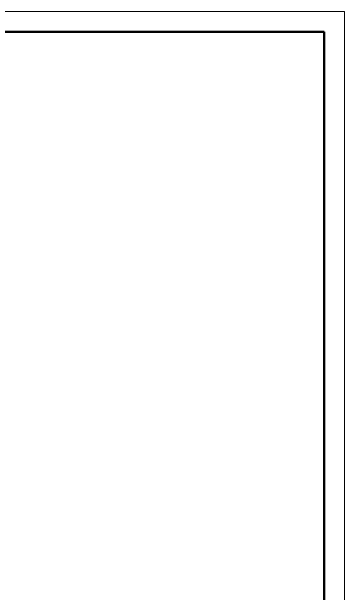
# Model space of a CAD drawing. Header units: millimetres. Extents: x -3894 to -3474, y -291 to 6.
# Drawn here: x -3556.2 to -3473.8, y -137.9 to 6 of the extents above; entities that cross this region are included whole.
import ezdxf

# ---------------------------------------------------------------- set-up
doc = ezdxf.new("R2010")
doc.units = ezdxf.units.MM
doc.layers.add('ОСНОВНОЙ', color=7, linetype='Continuous', lineweight=25)

msp = doc.modelspace()

# ---------------------------------------------------------------- linework, layer by layer
at = {"color": 7, "linetype": 'Continuous', "lineweight": 18}
for p, q in [((-3893.76, 6.02), (-3473.76, 6.02)), ((-3473.76, 6.02), (-3473.76, -290.98))]:
    msp.add_line(p, q, dxfattribs=at)
at = {"color": 7, "linetype": 'Continuous', "lineweight": 50}
for p, q in [((-3873.76, 1.02), (-3478.76, 1.02)), ((-3478.76, 1.02), (-3478.76, -285.98))]:
    msp.add_line(p, q, dxfattribs=at)
at = {"layer": 'ОСНОВНОЙ', "linetype": 'Continuous', "lineweight": 18}
for p, q in [((-3873.76, 1.02), (-3478.76, 1.02)), ((-3478.76, 1.02), (-3478.76, -285.98))]:
    msp.add_line(p, q, dxfattribs=at)

doc.saveas('drawing.dxf')
